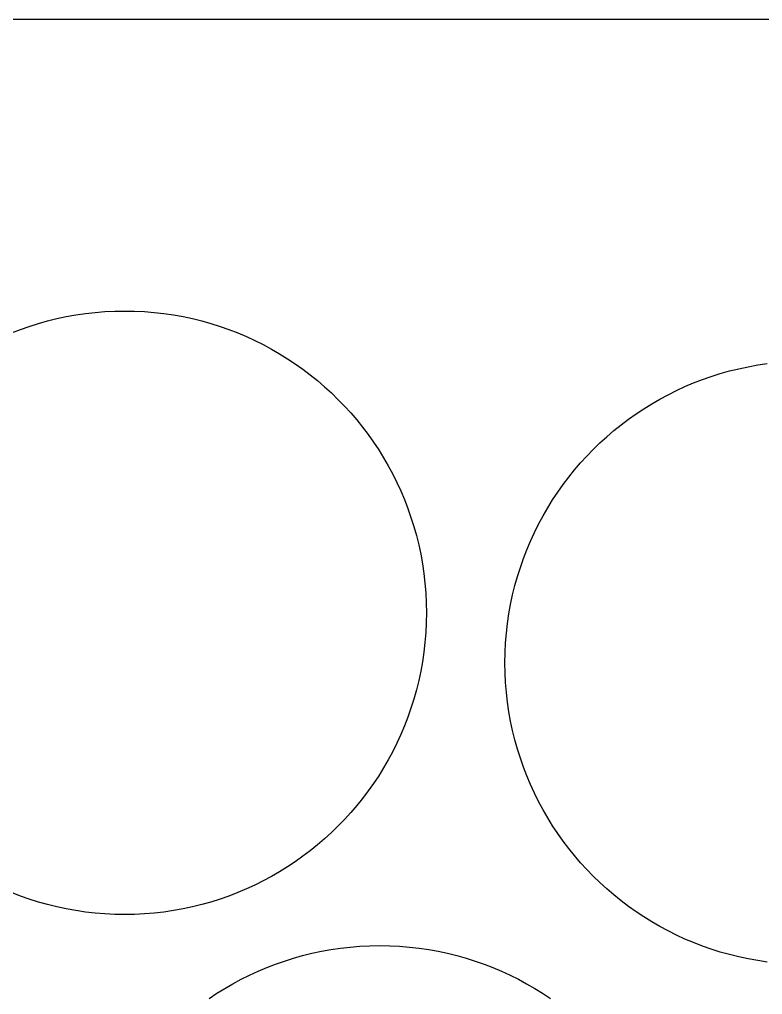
# Model space of a CAD drawing. Extents: x 0 to 212, y 0 to 125.
# Drawn here: x 156.44 to 184.15, y 88.65 to 125 of the extents above; entities that cross this region are included whole.
import ezdxf

# ---------------------------------------------------------------- set-up
doc = ezdxf.new("R2010")
doc.units = 0

msp = doc.modelspace()

# ---------------------------------------------------------------- linework, layer by layer
at = {"layer": 'Layer 1'}
for p, q in [((202.985, 125), (9.00951, 125)), ((159.995, 114.127), (160.366, 114.133)), ((160.366, 114.133), (160.366, 114.133)), ((160.366, 114.133), (160.737, 114.127)), ((157.49, 113.762), (157.836, 113.848)), ((157.836, 113.848), (158.187, 113.922)), ((157.836, 113.848), (157.836, 113.848)), ((158.187, 113.922), (158.541, 113.986)), ((158.187, 113.922), (158.187, 113.922)), ((158.541, 113.986), (158.899, 114.039)), ((158.541, 113.986), (158.541, 113.986)), ((158.899, 114.039), (159.261, 114.08)), ((158.899, 114.039), (158.899, 114.039)), ((159.261, 114.08), (159.626, 114.109)), ((159.261, 114.08), (159.261, 114.08)), ((159.626, 114.109), (159.995, 114.127)), ((159.626, 114.109), (159.626, 114.109)), ((159.995, 114.127), (159.995, 114.127)), ((160.737, 114.127), (160.737, 114.127)), ((160.737, 114.127), (161.106, 114.109)), ((161.106, 114.109), (161.106, 114.109)), ((161.106, 114.109), (161.471, 114.08)), ((161.471, 114.08), (161.471, 114.08)), ((161.471, 114.08), (161.832, 114.039)), ((161.832, 114.039), (161.832, 114.039)), ((161.832, 114.039), (162.191, 113.986)), ((162.191, 113.986), (162.191, 113.986)), ((162.191, 113.986), (162.545, 113.922)), ((162.545, 113.922), (162.545, 113.922)), ((162.545, 113.922), (162.896, 113.848)), ((162.896, 113.848), (162.896, 113.848)), ((162.896, 113.848), (163.242, 113.762)), ((156.149, 113.316), (156.477, 113.443)), ((156.477, 113.443), (156.81, 113.56)), ((156.477, 113.443), (156.477, 113.443)), ((156.81, 113.56), (157.148, 113.666)), ((156.81, 113.56), (156.81, 113.56)), ((157.148, 113.666), (157.49, 113.762)), ((157.148, 113.666), (157.148, 113.666)), ((157.49, 113.762), (157.49, 113.762)), ((163.242, 113.762), (163.242, 113.762)), ((163.242, 113.762), (163.584, 113.666)), ((163.584, 113.666), (163.584, 113.666)), ((163.584, 113.666), (163.922, 113.56)), ((163.922, 113.56), (163.922, 113.56)), ((163.922, 113.56), (164.255, 113.443)), ((164.255, 113.443), (164.255, 113.443)), ((164.255, 113.443), (164.583, 113.316)), ((164.583, 113.316), (164.583, 113.316)), ((164.583, 113.316), (164.906, 113.18)), ((164.906, 113.18), (164.906, 113.18)), ((164.906, 113.18), (165.224, 113.033)), ((164.906, 113.18), (164.906, 113.18)), ((165.224, 113.033), (165.224, 113.033)), ((165.224, 113.033), (165.536, 112.878)), ((165.536, 112.878), (165.536, 112.878)), ((165.536, 112.878), (165.843, 112.712)), ((165.843, 112.712), (165.843, 112.712)), ((165.843, 112.712), (166.144, 112.538)), ((166.144, 112.538), (166.144, 112.538)), ((166.144, 112.538), (166.439, 112.355)), ((166.439, 112.355), (166.439, 112.355)), ((166.439, 112.355), (166.727, 112.163)), ((166.727, 112.163), (166.727, 112.163)), ((166.727, 112.163), (167.01, 111.963)), ((167.01, 111.963), (167.01, 111.963)), ((167.01, 111.963), (167.286, 111.754)), ((182.921, 111.897), (183.268, 111.982)), ((183.268, 111.982), (183.618, 112.057)), ((183.268, 111.982), (183.268, 111.982)), ((183.618, 112.057), (183.973, 112.121)), ((183.618, 112.057), (183.618, 112.057)), ((183.973, 112.121), (184.331, 112.173)), ((183.973, 112.121), (183.973, 112.121)), ((167.286, 111.754), (167.286, 111.754)), ((167.286, 111.754), (167.555, 111.537)), ((181.909, 111.578), (182.242, 111.695)), ((182.242, 111.695), (182.579, 111.801)), ((182.242, 111.695), (182.242, 111.695)), ((182.579, 111.801), (182.921, 111.897)), ((182.579, 111.801), (182.579, 111.801)), ((182.921, 111.897), (182.921, 111.897)), ((167.555, 111.537), (167.555, 111.537)), ((167.555, 111.537), (167.818, 111.312)), ((167.818, 111.312), (167.818, 111.312)), ((167.818, 111.312), (168.073, 111.079)), ((180.94, 111.168), (181.258, 111.314)), ((181.258, 111.314), (181.581, 111.451)), ((181.258, 111.314), (181.258, 111.314)), ((181.581, 111.451), (181.909, 111.578)), ((181.581, 111.451), (181.581, 111.451)), ((181.909, 111.578), (181.909, 111.578)), ((168.073, 111.079), (168.073, 111.079)), ((168.073, 111.079), (168.321, 110.838)), ((180.321, 110.847), (180.628, 111.012)), ((180.628, 111.012), (180.94, 111.168)), ((180.628, 111.012), (180.628, 111.012)), ((180.94, 111.168), (180.94, 111.168)), ((168.321, 110.838), (168.321, 110.838)), ((168.321, 110.838), (168.561, 110.59)), ((168.561, 110.59), (168.561, 110.59)), ((168.561, 110.59), (168.794, 110.335)), ((179.725, 110.49), (180.02, 110.673)), ((180.02, 110.673), (180.321, 110.847)), ((180.02, 110.673), (180.02, 110.673)), ((180.321, 110.847), (180.321, 110.847)), ((168.794, 110.335), (168.794, 110.335)), ((168.794, 110.335), (169.019, 110.073)), ((179.153, 110.097), (179.436, 110.298)), ((179.436, 110.298), (179.725, 110.49)), ((179.436, 110.298), (179.436, 110.298)), ((179.725, 110.49), (179.725, 110.49)), ((169.019, 110.073), (169.019, 110.073)), ((169.019, 110.073), (169.236, 109.803)), ((169.236, 109.803), (169.236, 109.803)), ((169.236, 109.803), (169.445, 109.527)), ((178.608, 109.672), (178.877, 109.889)), ((178.877, 109.889), (179.153, 110.097)), ((178.877, 109.889), (178.877, 109.889)), ((179.153, 110.097), (179.153, 110.097)), ((169.445, 109.527), (169.445, 109.527)), ((169.445, 109.527), (169.646, 109.245)), ((178.091, 109.214), (178.346, 109.446)), ((178.346, 109.446), (178.608, 109.672)), ((178.346, 109.446), (178.346, 109.446)), ((178.608, 109.672), (178.608, 109.672)), ((169.646, 109.245), (169.646, 109.245)), ((169.646, 109.245), (169.838, 108.956)), ((177.843, 108.973), (178.091, 109.214)), ((178.091, 109.214), (178.091, 109.214)), ((169.838, 108.956), (169.838, 108.956)), ((169.838, 108.956), (170.021, 108.661)), ((177.369, 108.47), (177.602, 108.725)), ((177.602, 108.725), (177.843, 108.973)), ((177.602, 108.725), (177.602, 108.725)), ((177.843, 108.973), (177.843, 108.973)), ((170.021, 108.661), (170.021, 108.661)), ((170.021, 108.661), (170.195, 108.36)), ((170.195, 108.36), (170.195, 108.36)), ((170.195, 108.36), (170.36, 108.053)), ((177.144, 108.207), (177.369, 108.47)), ((177.369, 108.47), (177.369, 108.47)), ((170.36, 108.053), (170.36, 108.053)), ((170.36, 108.053), (170.516, 107.741)), ((176.927, 107.938), (177.144, 108.207)), ((177.144, 108.207), (177.144, 108.207)), ((170.516, 107.741), (170.516, 107.741)), ((170.516, 107.741), (170.662, 107.423)), ((176.518, 107.38), (176.718, 107.662)), ((176.718, 107.662), (176.927, 107.938)), ((176.718, 107.662), (176.718, 107.662)), ((176.927, 107.938), (176.927, 107.938)), ((170.662, 107.423), (170.662, 107.423)), ((170.662, 107.423), (170.799, 107.1)), ((176.326, 107.091), (176.518, 107.38)), ((176.518, 107.38), (176.518, 107.38)), ((170.799, 107.1), (170.799, 107.1)), ((170.799, 107.1), (170.926, 106.772)), ((176.143, 106.796), (176.326, 107.091)), ((176.326, 107.091), (176.326, 107.091)), ((170.926, 106.772), (170.926, 106.772)), ((170.926, 106.772), (171.042, 106.439)), ((175.968, 106.495), (176.143, 106.796)), ((176.143, 106.796), (176.143, 106.796)), ((171.042, 106.439), (171.042, 106.439)), ((171.042, 106.439), (171.149, 106.102)), ((175.647, 105.876), (175.803, 106.188)), ((175.803, 106.188), (175.968, 106.495)), ((175.803, 106.188), (175.803, 106.188)), ((175.968, 106.495), (175.968, 106.495)), ((171.149, 106.102), (171.149, 106.102)), ((171.149, 106.102), (171.245, 105.759)), ((175.501, 105.558), (175.647, 105.876)), ((175.647, 105.876), (175.647, 105.876)), ((171.245, 105.759), (171.245, 105.759)), ((171.245, 105.759), (171.33, 105.413)), ((171.33, 105.413), (171.33, 105.413)), ((171.33, 105.413), (171.405, 105.063)), ((175.365, 105.235), (175.501, 105.558)), ((175.501, 105.558), (175.501, 105.558)), ((171.405, 105.063), (171.405, 105.063)), ((171.405, 105.063), (171.469, 104.708)), ((175.238, 104.907), (175.365, 105.235)), ((175.365, 105.235), (175.365, 105.235)), ((171.469, 104.708), (171.469, 104.708)), ((171.469, 104.708), (171.521, 104.35)), ((175.121, 104.574), (175.238, 104.907)), ((175.238, 104.907), (175.238, 104.907)), ((171.521, 104.35), (171.521, 104.35)), ((171.521, 104.35), (171.562, 103.988)), ((175.015, 104.236), (175.121, 104.574)), ((175.121, 104.574), (175.121, 104.574)), ((171.562, 103.988), (171.562, 103.988)), ((171.562, 103.988), (171.592, 103.623)), ((174.919, 103.894), (175.015, 104.236)), ((175.015, 104.236), (175.015, 104.236)), ((171.592, 103.623), (171.592, 103.623)), ((171.592, 103.623), (171.61, 103.255)), ((174.833, 103.548), (174.919, 103.894)), ((174.919, 103.894), (174.919, 103.894)), ((171.61, 103.255), (171.61, 103.255)), ((171.61, 103.255), (171.616, 102.883)), ((174.758, 103.197), (174.833, 103.548)), ((174.833, 103.548), (174.833, 103.548)), ((171.616, 102.883), (171.61, 102.512)), ((171.616, 102.883), (171.616, 102.883)), ((174.695, 102.843), (174.758, 103.197)), ((174.758, 103.197), (174.758, 103.197)), ((171.61, 102.512), (171.592, 102.144)), ((171.61, 102.512), (171.61, 102.512)), ((174.642, 102.485), (174.695, 102.843)), ((174.695, 102.843), (174.695, 102.843)), ((171.592, 102.144), (171.562, 101.778)), ((171.592, 102.144), (171.592, 102.144)), ((174.601, 102.123), (174.642, 102.485)), ((174.642, 102.485), (174.642, 102.485)), ((171.562, 101.778), (171.521, 101.417)), ((171.562, 101.778), (171.562, 101.778)), ((174.571, 101.758), (174.601, 102.123)), ((174.601, 102.123), (174.601, 102.123)), ((171.521, 101.417), (171.469, 101.058)), ((171.521, 101.417), (171.521, 101.417)), ((174.554, 101.389), (174.571, 101.758)), ((174.571, 101.758), (174.571, 101.758)), ((171.469, 101.058), (171.405, 100.704)), ((171.469, 101.058), (171.469, 101.058)), ((174.548, 101.018), (174.554, 101.389)), ((174.554, 101.389), (174.554, 101.389)), ((171.405, 100.704), (171.33, 100.353)), ((171.405, 100.704), (171.405, 100.704)), ((174.554, 100.647), (174.548, 101.018)), ((174.548, 101.018), (174.548, 101.018)), ((171.33, 100.353), (171.245, 100.007)), ((171.33, 100.353), (171.33, 100.353)), ((174.571, 100.278), (174.554, 100.647)), ((174.554, 100.647), (174.554, 100.647)), ((171.245, 100.007), (171.149, 99.665)), ((171.245, 100.007), (171.245, 100.007)), ((174.601, 99.9132), (174.571, 100.278)), ((174.571, 100.278), (174.571, 100.278)), ((171.149, 99.665), (171.042, 99.3274)), ((171.149, 99.665), (171.149, 99.665)), ((174.642, 99.5514), (174.601, 99.9132)), ((174.601, 99.9132), (174.601, 99.9132)), ((171.042, 99.3274), (170.926, 98.9944)), ((171.042, 99.3274), (171.042, 99.3274)), ((174.695, 99.1932), (174.642, 99.5514)), ((174.642, 99.5514), (174.642, 99.5514)), ((170.926, 98.9944), (170.799, 98.6664)), ((170.926, 98.9944), (170.926, 98.9944)), ((174.758, 98.8388), (174.695, 99.1932)), ((174.695, 99.1932), (174.695, 99.1932)), ((170.799, 98.6664), (170.662, 98.3434)), ((170.799, 98.6664), (170.799, 98.6664)), ((174.833, 98.4883), (174.758, 98.8388)), ((174.758, 98.8388), (174.758, 98.8388)), ((170.662, 98.3434), (170.516, 98.0256)), ((170.662, 98.3434), (170.662, 98.3434)), ((174.919, 98.1419), (174.833, 98.4883)), ((174.833, 98.4883), (174.833, 98.4883)), ((175.015, 97.7998), (174.919, 98.1419)), ((174.919, 98.1419), (174.919, 98.1419)), ((170.516, 98.0256), (170.36, 97.7132)), ((170.516, 98.0256), (170.516, 98.0256)), ((175.121, 97.4622), (175.015, 97.7998)), ((175.015, 97.7998), (175.015, 97.7998)), ((170.36, 97.7132), (170.195, 97.4065)), ((170.36, 97.7132), (170.36, 97.7132)), ((175.238, 97.1292), (175.121, 97.4622)), ((175.121, 97.4622), (175.121, 97.4622)), ((170.021, 97.1055), (169.838, 96.8105)), ((170.195, 97.4065), (170.021, 97.1055)), ((170.021, 97.1055), (170.021, 97.1055)), ((170.195, 97.4065), (170.195, 97.4065)), ((175.365, 96.8012), (175.238, 97.1292)), ((175.238, 97.1292), (175.238, 97.1292)), ((169.838, 96.8105), (169.646, 96.5216)), ((169.838, 96.8105), (169.838, 96.8105)), ((175.501, 96.4782), (175.365, 96.8012)), ((175.365, 96.8012), (175.365, 96.8012)), ((169.646, 96.5216), (169.445, 96.2391)), ((169.646, 96.5216), (169.646, 96.5216)), ((175.647, 96.1604), (175.501, 96.4782)), ((175.501, 96.4782), (175.501, 96.4782)), ((169.236, 95.9632), (169.019, 95.6939)), ((169.445, 96.2391), (169.236, 95.9632)), ((169.236, 95.9632), (169.236, 95.9632)), ((169.445, 96.2391), (169.445, 96.2391)), ((175.803, 95.848), (175.647, 96.1604)), ((175.647, 96.1604), (175.647, 96.1604)), ((169.019, 95.6939), (168.794, 95.4316)), ((169.019, 95.6939), (169.019, 95.6939)), ((175.968, 95.5412), (175.803, 95.848)), ((175.803, 95.848), (175.803, 95.848)), ((168.794, 95.4316), (168.561, 95.1763)), ((168.794, 95.4316), (168.794, 95.4316)), ((176.143, 95.2403), (175.968, 95.5412)), ((175.968, 95.5412), (175.968, 95.5412)), ((176.326, 94.9453), (176.143, 95.2403)), ((176.143, 95.2403), (176.143, 95.2403)), ((168.321, 94.9283), (168.073, 94.6878)), ((168.561, 95.1763), (168.321, 94.9283)), ((168.321, 94.9283), (168.321, 94.9283)), ((168.561, 95.1763), (168.561, 95.1763)), ((176.518, 94.6564), (176.326, 94.9453)), ((176.326, 94.9453), (176.326, 94.9453)), ((168.073, 94.6878), (167.818, 94.4548)), ((168.073, 94.6878), (168.073, 94.6878)), ((176.718, 94.3739), (176.518, 94.6564)), ((176.518, 94.6564), (176.518, 94.6564)), ((167.555, 94.2298), (167.286, 94.0127)), ((167.818, 94.4548), (167.555, 94.2298)), ((167.555, 94.2298), (167.555, 94.2298)), ((167.818, 94.4548), (167.818, 94.4548)), ((176.927, 94.098), (176.718, 94.3739)), ((176.718, 94.3739), (176.718, 94.3739)), ((167.01, 93.8038), (166.727, 93.6034)), ((167.286, 94.0127), (167.01, 93.8038)), ((167.01, 93.8038), (167.01, 93.8038)), ((167.286, 94.0127), (167.286, 94.0127)), ((177.144, 93.8287), (176.927, 94.098)), ((176.927, 94.098), (176.927, 94.098)), ((177.369, 93.5664), (177.144, 93.8287)), ((177.144, 93.8287), (177.144, 93.8287)), ((166.727, 93.6034), (166.439, 93.4114)), ((166.727, 93.6034), (166.727, 93.6034)), ((177.602, 93.3111), (177.369, 93.5664)), ((177.369, 93.5664), (177.369, 93.5664)), ((165.843, 93.054), (165.536, 92.8889)), ((166.144, 93.2283), (165.843, 93.054)), ((165.843, 93.054), (165.843, 93.054)), ((166.439, 93.4114), (166.144, 93.2283)), ((166.144, 93.2283), (166.144, 93.2283)), ((166.439, 93.4114), (166.439, 93.4114)), ((177.843, 93.0631), (177.602, 93.3111)), ((177.602, 93.3111), (177.602, 93.3111)), ((178.091, 92.8225), (177.843, 93.0631)), ((177.843, 93.0631), (177.843, 93.0631)), ((165.224, 92.7332), (164.906, 92.5869)), ((165.536, 92.8889), (165.224, 92.7332)), ((165.224, 92.7332), (165.224, 92.7332)), ((165.536, 92.8889), (165.536, 92.8889)), ((178.346, 92.5896), (178.091, 92.8225)), ((178.091, 92.8225), (178.091, 92.8225)), ((156.477, 92.3235), (156.149, 92.4502)), ((156.81, 92.2068), (156.477, 92.3235)), ((156.477, 92.3235), (156.477, 92.3235)), ((164.255, 92.3235), (163.922, 92.2068)), ((164.583, 92.4502), (164.255, 92.3235)), ((164.255, 92.3235), (164.255, 92.3235)), ((164.906, 92.5869), (164.583, 92.4502)), ((164.583, 92.4502), (164.583, 92.4502)), ((164.906, 92.5869), (164.906, 92.5869)), ((178.608, 92.3646), (178.346, 92.5896)), ((178.346, 92.5896), (178.346, 92.5896)), ((178.877, 92.1475), (178.608, 92.3646)), ((178.608, 92.3646), (178.608, 92.3646)), ((157.148, 92.1003), (156.81, 92.2068)), ((156.81, 92.2068), (156.81, 92.2068)), ((157.49, 92.0043), (157.148, 92.1003)), ((157.148, 92.1003), (157.148, 92.1003)), ((157.836, 91.9188), (157.49, 92.0043)), ((157.49, 92.0043), (157.49, 92.0043)), ((163.242, 92.0043), (162.896, 91.9188)), ((163.584, 92.1003), (163.242, 92.0043)), ((163.242, 92.0043), (163.242, 92.0043)), ((163.922, 92.2068), (163.584, 92.1003)), ((163.584, 92.1003), (163.584, 92.1003)), ((163.922, 92.2068), (163.922, 92.2068)), ((179.153, 91.9386), (178.877, 92.1475)), ((178.877, 92.1475), (178.877, 92.1475)), ((158.187, 91.8442), (157.836, 91.9188)), ((157.836, 91.9188), (157.836, 91.9188)), ((158.541, 91.7805), (158.187, 91.8442)), ((158.187, 91.8442), (158.187, 91.8442)), ((158.899, 91.728), (158.541, 91.7805)), ((158.541, 91.7805), (158.541, 91.7805)), ((159.261, 91.6868), (158.899, 91.728)), ((158.899, 91.728), (158.899, 91.728)), ((159.626, 91.6572), (159.261, 91.6868)), ((159.261, 91.6868), (159.261, 91.6868)), ((159.995, 91.6393), (159.626, 91.6572)), ((159.626, 91.6572), (159.626, 91.6572)), ((160.366, 91.6332), (159.995, 91.6393)), ((159.995, 91.6393), (159.995, 91.6393)), ((160.737, 91.6393), (160.366, 91.6332)), ((160.366, 91.6332), (160.366, 91.6332)), ((161.106, 91.6572), (160.737, 91.6393)), ((160.737, 91.6393), (160.737, 91.6393)), ((161.471, 91.6868), (161.106, 91.6572)), ((161.106, 91.6572), (161.106, 91.6572)), ((161.832, 91.728), (161.471, 91.6868)), ((161.471, 91.6868), (161.471, 91.6868)), ((162.191, 91.7805), (161.832, 91.728)), ((161.832, 91.728), (161.832, 91.728)), ((162.545, 91.8442), (162.191, 91.7805)), ((162.191, 91.7805), (162.191, 91.7805)), ((162.896, 91.9188), (162.545, 91.8442)), ((162.545, 91.8442), (162.545, 91.8442)), ((162.896, 91.9188), (162.896, 91.9188)), ((179.436, 91.7381), (179.153, 91.9386)), ((179.153, 91.9386), (179.153, 91.9386)), ((179.725, 91.5462), (179.436, 91.7381)), ((179.436, 91.7381), (179.436, 91.7381)), ((180.02, 91.3631), (179.725, 91.5462)), ((179.725, 91.5462), (179.725, 91.5462)), ((180.321, 91.1888), (180.02, 91.3631)), ((180.02, 91.3631), (180.02, 91.3631)), ((180.628, 91.0237), (180.321, 91.1888)), ((180.321, 91.1888), (180.321, 91.1888)), ((180.94, 90.8679), (180.628, 91.0237)), ((180.628, 91.0237), (180.628, 91.0237)), ((181.258, 90.7216), (180.94, 90.8679)), ((180.94, 90.8679), (180.94, 90.8679)), ((181.581, 90.585), (181.258, 90.7216)), ((181.258, 90.7216), (181.258, 90.7216)), ((181.909, 90.4583), (181.581, 90.585)), ((181.581, 90.585), (181.581, 90.585)), ((167.003, 90.1033), (167.349, 90.1887)), ((167.349, 90.1887), (167.7, 90.2634)), ((167.349, 90.1887), (167.349, 90.1887)), ((167.7, 90.2634), (168.054, 90.3271)), ((167.7, 90.2634), (167.7, 90.2634)), ((168.054, 90.3271), (168.413, 90.3796)), ((168.054, 90.3271), (168.054, 90.3271)), ((168.413, 90.3796), (168.774, 90.4207)), ((168.413, 90.3796), (168.413, 90.3796)), ((168.774, 90.4207), (169.14, 90.4504)), ((168.774, 90.4207), (168.774, 90.4207)), ((169.14, 90.4504), (169.508, 90.4683)), ((169.14, 90.4504), (169.14, 90.4504)), ((169.508, 90.4683), (169.879, 90.4743)), ((169.508, 90.4683), (169.508, 90.4683)), ((169.879, 90.4743), (169.879, 90.4743)), ((169.879, 90.4743), (170.251, 90.4683)), ((170.251, 90.4683), (170.251, 90.4683)), ((170.251, 90.4683), (170.619, 90.4504)), ((170.619, 90.4504), (170.619, 90.4504)), ((170.619, 90.4504), (170.984, 90.4207)), ((170.984, 90.4207), (170.984, 90.4207)), ((170.984, 90.4207), (171.346, 90.3796)), ((171.346, 90.3796), (171.346, 90.3796)), ((171.346, 90.3796), (171.704, 90.3271)), ((171.704, 90.3271), (171.704, 90.3271)), ((171.704, 90.3271), (172.059, 90.2634)), ((172.059, 90.2634), (172.059, 90.2634)), ((172.059, 90.2634), (172.409, 90.1887)), ((172.409, 90.1887), (172.409, 90.1887)), ((172.409, 90.1887), (172.755, 90.1033)), ((182.242, 90.3416), (181.909, 90.4583)), ((181.909, 90.4583), (181.909, 90.4583)), ((182.579, 90.2351), (182.242, 90.3416)), ((182.242, 90.3416), (182.242, 90.3416)), ((182.921, 90.139), (182.579, 90.2351)), ((182.579, 90.2351), (182.579, 90.2351)), ((165.662, 89.6573), (165.99, 89.7841)), ((165.99, 89.7841), (166.323, 89.9008)), ((165.99, 89.7841), (165.99, 89.7841)), ((166.323, 89.9008), (166.661, 90.0072)), ((166.323, 89.9008), (166.323, 89.9008)), ((166.661, 90.0072), (167.003, 90.1033)), ((166.661, 90.0072), (166.661, 90.0072)), ((167.003, 90.1033), (167.003, 90.1033)), ((172.755, 90.1033), (172.755, 90.1033)), ((172.755, 90.1033), (173.098, 90.0072)), ((173.098, 90.0072), (173.098, 90.0072)), ((173.098, 90.0072), (173.435, 89.9008)), ((173.435, 89.9008), (173.435, 89.9008)), ((173.435, 89.9008), (173.768, 89.7841)), ((173.768, 89.7841), (173.768, 89.7841)), ((173.768, 89.7841), (174.096, 89.6573)), ((183.268, 90.0536), (182.921, 90.139)), ((182.921, 90.139), (182.921, 90.139)), ((183.618, 89.979), (183.268, 90.0536)), ((183.268, 90.0536), (183.268, 90.0536)), ((183.973, 89.9153), (183.618, 89.979)), ((183.618, 89.979), (183.618, 89.979)), ((184.331, 89.8628), (183.973, 89.9153)), ((183.973, 89.9153), (183.973, 89.9153)), ((165.022, 89.3744), (165.339, 89.5207)), ((165.339, 89.5207), (165.662, 89.6573)), ((165.339, 89.5207), (165.339, 89.5207)), ((165.662, 89.6573), (165.662, 89.6573)), ((174.096, 89.6573), (174.096, 89.6573)), ((174.096, 89.6573), (174.419, 89.5207)), ((174.419, 89.5207), (174.419, 89.5207)), ((174.419, 89.5207), (174.737, 89.3744)), ((164.101, 88.8793), (164.402, 89.0535)), ((164.402, 89.0535), (164.709, 89.2186)), ((164.402, 89.0535), (164.402, 89.0535)), ((164.709, 89.2186), (165.022, 89.3744)), ((164.709, 89.2186), (164.709, 89.2186)), ((165.022, 89.3744), (165.022, 89.3744)), ((174.737, 89.3744), (174.737, 89.3744)), ((174.737, 89.3744), (175.049, 89.2186)), ((175.049, 89.2186), (175.049, 89.2186)), ((175.049, 89.2186), (175.356, 89.0535)), ((175.356, 89.0535), (175.356, 89.0535)), ((175.356, 89.0535), (175.657, 88.8793)), ((163.518, 88.5042), (163.806, 88.6961)), ((163.806, 88.6961), (164.101, 88.8793)), ((163.806, 88.6961), (163.806, 88.6961)), ((164.101, 88.8793), (164.101, 88.8793)), ((175.657, 88.8793), (175.657, 88.8793)), ((175.657, 88.8793), (175.952, 88.6961)), ((175.952, 88.6961), (175.952, 88.6961)), ((175.952, 88.6961), (176.241, 88.5042))]:
    msp.add_line(p, q, dxfattribs=at)

doc.saveas('drawing.dxf')
